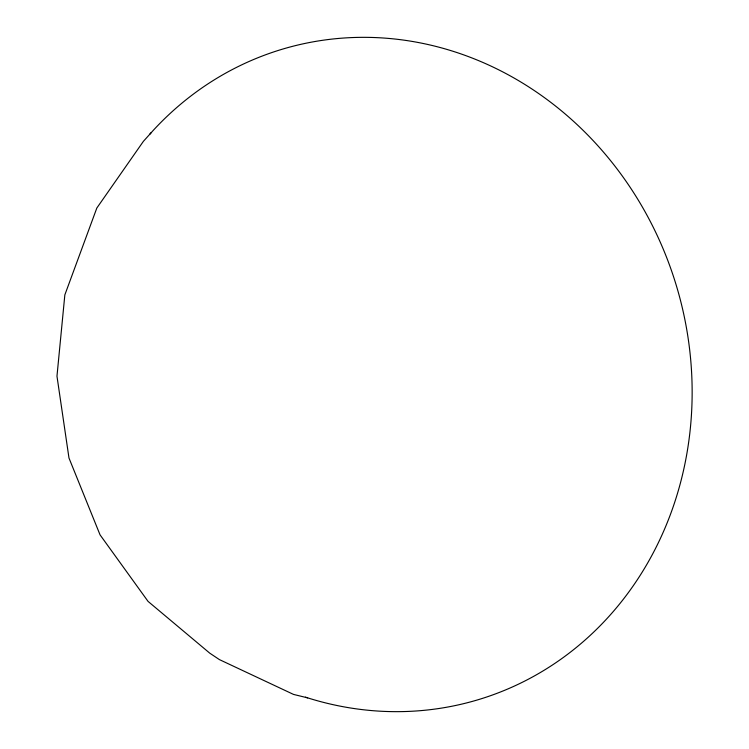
<?xml version="1.0" encoding="UTF-8"?>
<svg xmlns="http://www.w3.org/2000/svg" width="749" height="749" viewBox="0 0 749 749"><rect width="100%" height="100%" fill="white"/><g stroke="black" fill="none" stroke-linecap="round" stroke-linejoin="round"><path stroke-width="1.12" d="M307.624 697.853L293.533 694.417L219.42 659.607L209.739 653.147L148.059 601.4L100.048 534.852L68.983 458.032L56.971 376.185L64.845 294.881L96.827 208.035L143.387 141.355L153.489 130.129A339.681 309.3 72.9 0 1 552.64 103.783A339.681 309.3 72.9 0 1 665.814 526.135A339.681 309.3 72.9 0 1 305.442 697.16M149.669 134.352A339.681 309.3 72.9 0 1 151.186 132.648"/></g></svg>
